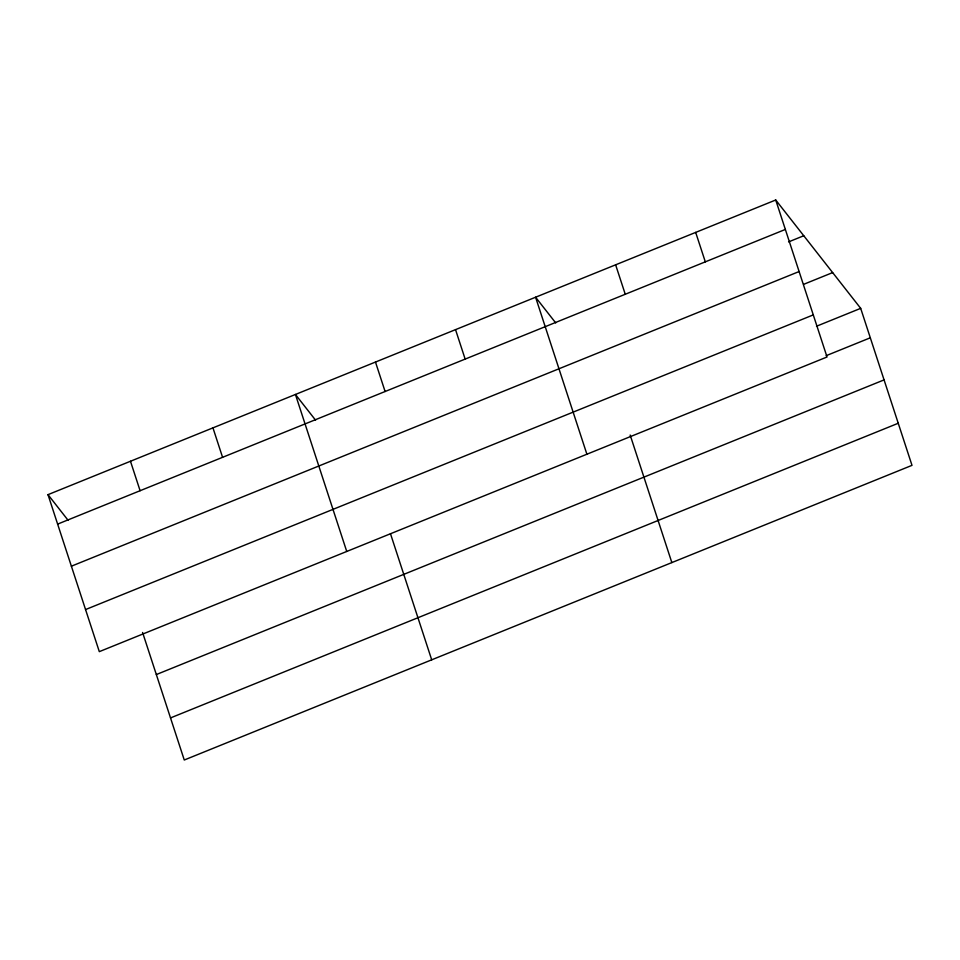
<?xml version="1.0" encoding="UTF-8"?>
<svg xmlns="http://www.w3.org/2000/svg" width="960" height="960" viewBox="0 0 960 960"><rect width="100%" height="100%" fill="white"/><g stroke="black" fill="none" stroke-linecap="round" stroke-linejoin="round"><path stroke-width="1.44" d="M775.728 199.992L827.04 356.988L99.312 651.648L48 494.652L775.728 199.992L860.688 308.352L912 465.348L184.272 760.008L142.584 632.472M57.624 524.112L785.352 229.44M788.58 241.896L803.76 235.752M71.388 566.196L799.116 271.536M803.664 284.328L832.656 272.592M85.56 609.564L813.288 314.892M816.516 326.232L860.688 308.352M826.152 355.692L870.312 337.8M156.336 674.556L884.064 379.896M170.508 717.924L898.248 423.252M555.732 322.932L535.584 297.228L586.896 454.224M315.576 420.168L295.428 394.464L346.74 551.46M48 494.652L68.148 520.356M695.676 232.404L705.312 261.852M615.624 264.816L625.26 294.276M630.168 435.048L671.844 562.584M455.532 329.64L465.156 359.1M375.48 362.052L385.104 391.512M390.468 533.688L431.7 659.82M212.952 427.86L222.576 457.32M130.476 461.256L140.1 490.716"/></g></svg>
